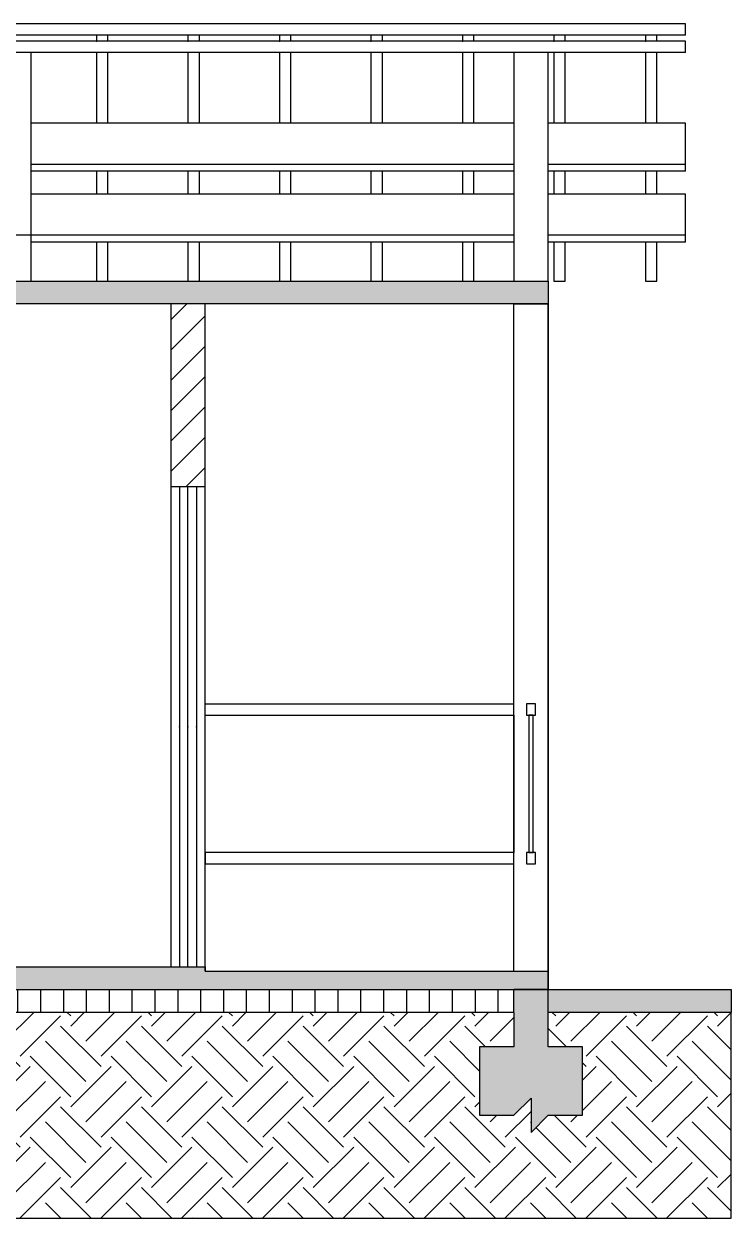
# Model space of a CAD drawing. Header units: inches. Extents: x 0 to 3265, y -67 to 1352.
# Drawn here: x 2583 to 2892, y 788 to 1310 of the extents above; entities that cross this region are included whole.
import ezdxf

# ---------------------------------------------------------------- set-up
doc = ezdxf.new("R2010")
doc.units = ezdxf.units.IN
doc.header["$MEASUREMENT"] = 0
for name, color, linetype in [('Linha estreita', 2, 'Continuous'), ('Linha larga', 5, 'Continuous'), ('Linha média', 1, 'Continuous')]:
    doc.layers.add(name, color=color, linetype=linetype)
pattern_1 = [(50, (0, 788.035), (14.345204, -1.255043), [1.5, -16.5]), (355, (0, 788.035), (-2.77503, 15.04384), [1.2, -13.2]), (100.45144, (1.195, 787.93), (11.57018, 13.7888), [1.274804, -14.02284]), (46.1842, (0, 792.035), (21.34483, -3.31039), [2.25, -24.75]), (96.6356, (1.779, 791.759), (18.69324, 19.48237), [1.9122, -21.03428]), (351.1842, (0, 792.035), (18.69324, 19.48237), [1.8, -19.8]), (21, (2, 791.035), (11.93814, -8.05238), [1.5, -16.5]), (326, (2, 791.035), (4.86631, 14.503), [1.2, -13.2]), (71.45144, (2.995, 790.364), (16.80445, 6.45062), [1.274804, -14.02284]), (37.5, (0, 788.0347), (0.243197, 6.657877), [0, -13.04, 0, -13.4, 0, -13.25]), (7.5, (0, 788.035), (5.26139, 7.888234), [0, -7.64, 0, -12.74, 0, -5.05]), (327.5, (-4.46, 788.0347), (10.676449, -0.451097), [0, -5, 0, -15.6, 0, -20.7]), (317.5, (-6.46, 788.035), (11.663723, 2.0021), [0, -6.5, 0, -10.36, 0, -14.7])]

msp = doc.modelspace()

# ---------------------------------------------------------------- hatches: boundary and pattern name
h = msp.add_hatch()
h.set_pattern_fill('AR-CONC', color=256, scale=2)
h.set_pattern_definition(pattern_1)
h.paths.add_polyline_path([(1691.85033, 862.97348), (1676.85033, 862.97348), (1676.85033, 877.97348), (1676.85033, 887.97348), (1661.85033, 887.97348), (1661.85033, 877.97348), (1661.85033, 862.97348), (1646.85033, 862.97348), (1646.85033, 832.97348), (1661.85033, 832.97348), (1669.35033, 840.47348), (1669.35033, 825.47348), (1676.85033, 832.97348), (1691.85033, 832.97348)])
h.paths.add_polyline_path([(2261.85033, 862.97348), (2246.85033, 862.97348), (2246.85033, 877.97348), (2246.85033, 887.97348), (2231.85033, 887.97348), (2231.85033, 877.97348), (2231.85033, 862.97348), (2216.85033, 862.97348), (2216.85033, 832.97348), (2231.85033, 832.97348), (2239.35033, 840.47348), (2239.35033, 825.47348), (2246.85033, 832.97348), (2261.85033, 832.97348)])
h.paths.add_polyline_path([(2826.85033, 862.97348), (2811.85033, 862.97348), (2811.85033, 877.97348), (2811.85033, 887.97348), (2796.85033, 887.97348), (2796.85033, 877.97348), (2796.85033, 862.97348), (2781.85033, 862.97348), (2781.85033, 832.97348), (2796.85033, 832.97348), (2804.35033, 840.47348), (2804.35033, 825.47348), (2811.85033, 832.97348), (2826.85033, 832.97348)])
h.paths.add_polyline_path([(2811.85033, 895.97348), (2661.85033, 895.97348), (2661.85033, 897.97348), (2246.85033, 897.97348), (2231.85033, 897.97348), (2231.85033, 895.97348), (2081.85033, 895.97348), (2081.85033, 897.97348), (2066.85033, 897.97348), (1676.85033, 897.97348), (1676.85033, 887.97348), (2811.85033, 887.97348)])
h.paths.add_polyline_path([(2811.85033, 1197.97348), (1661.85033, 1197.97348), (1661.85033, 1187.97348), (2811.85033, 1187.97348)])
h = msp.add_hatch()
h.set_pattern_fill('ANSI31', color=256, scale=75)
h.set_pattern_definition([(45, (0, 788.035), (-6.629126, 6.629126), [])])
h.paths.add_polyline_path([(1676.85033, 1187.97348), (1661.85033, 1187.97348), (1661.85033, 1097.97348), (1676.85033, 1097.97348)])
h.paths.add_polyline_path([(1676.85033, 997.97348), (1661.85033, 997.97348), (1661.85033, 897.97348), (1676.85033, 897.97348)])
h.paths.add_polyline_path([(2081.85033, 1095.97348), (2081.85033, 1187.97348), (2066.85033, 1187.97348), (2066.85033, 897.97348), (2081.85033, 897.97348)])
h.paths.add_polyline_path([(2246.85033, 1187.97348), (2231.85033, 1187.97348), (2231.85033, 897.97348), (2246.85033, 897.97348)])
h.paths.add_polyline_path([(2661.85033, 1187.97348), (2646.85033, 1187.97348), (2646.85033, 1107.97348), (2661.85033, 1107.97348)])
h = msp.add_hatch()
h.set_pattern_fill('AR-CONC', color=256, scale=150)
h.set_pattern_definition([(50, (0, 788), (1075.9, -94.13), [112.5, -1237.5]), (355, (0, 788), (-208.13, 1128.3), [90, -990]), (100.45, (89.7, 780.2), (867.76, 1034.16), [95.6, -1051.7]), (46.184, (0, 1088), (1600.86, -248.3), [168.75, -1856.25]), (96.636, (133.4, 1067.3), (1402, 1461.2), [143.4, -1577.6]), (351.184, (0, 1088), (1402, 1461.2), [135, -1485]), (21, (150, 1013), (895.36, -603.93), [112.5, -1237.5]), (326, (150, 1013), (364.97, 1087.73), [90, -990]), (71.45, (224.6, 962.7), (1260.33, 483.8), [95.6, -1051.7]), (37.5, (0, 788.03), (18.24, 499.34), [0, -978, 0, -1005, 0, -993.75]), (7.5, (0, 788.03), (394.6, 591.62), [0, -573, 0, -955.5, 0, -378.75]), (327.5, (-334.5, 788.03), (800.734, -33.83), [0, -375, 0, -1170, 0, -1552.5]), (317.5, (-484.5, 788), (874.78, 150.16), [0, -487.5, 0, -777, 0, -1102.5])])
h.paths.add_polyline_path([(2811.85033, 895.97348), (2661.85033, 895.97348), (2661.85033, 897.97348), (2246.85033, 897.97348), (2231.85033, 897.97348), (2231.85033, 895.97348), (2081.85033, 895.97348), (2081.85033, 897.97348), (2066.85033, 897.97348), (1676.85033, 897.97348), (1661.85033, 897.97348), (1661.85033, 887.97348), (2239.35033, 887.97348), (2246.85033, 887.97348), (2811.85033, 887.97348)])
h = msp.add_hatch()
h.set_pattern_fill('AR-CONC', color=256, scale=2)
h.set_pattern_definition(pattern_1)
h.paths.add_polyline_path([(1661.85033, 877.97348), (1661.85033, 887.97348), (1581.85033, 887.97348), (1581.85033, 877.97348)])
h.paths.add_polyline_path([(2891.85033, 877.97348), (2891.85033, 887.97348), (2811.85033, 887.97348), (2811.85033, 877.97348)])
h = msp.add_hatch()
h.set_pattern_fill('_USER', color=256, scale=10, angle=90, pattern_type=0)
h.set_pattern_definition([(90, (0, 788.035), (-10, 6e-16), [])])
h.paths.add_polyline_path([(2231.85033, 877.97348), (2231.85033, 887.97348), (1676.85033, 887.97348), (1676.85033, 877.97348)])
h.paths.add_polyline_path([(2246.85033, 887.97348), (2246.85033, 877.97348), (2796.85033, 877.97348), (2796.85033, 887.97348)])
h = msp.add_hatch()
h.set_pattern_fill('EARTH', color=256, scale=100, angle=45)
h.set_pattern_definition([(45, (0, 788.035), (4e-15, 35.35534), [25, -25]), (45, (-6.63, 794.664), (4e-15, 35.35534), [25, -25]), (45, (-13.258, 801.293), (4e-15, 35.35534), [25, -25]), (135, (-13.258, 805.712), (-35.35534, 4e-15), [25, -25]), (135, (-6.63, 812.341), (-35.35534, 4e-15), [25, -25]), (135, (2e-15, 818.97), (-35.35534, 4e-15), [25, -25])])
h.paths.add_polyline_path([(2891.85033, 787.97348), (2891.85033, 877.97348), (2811.85033, 877.97348), (2811.85033, 862.97348), (2826.85033, 862.97348), (2826.85033, 832.97348), (2811.85033, 832.97348), (2804.35033, 825.47348), (2804.35033, 840.47348), (2796.85033, 832.97348), (2781.85033, 832.97348), (2781.85033, 862.97348), (2796.85033, 862.97348), (2796.85033, 877.97348), (2246.85033, 877.97348), (2246.85033, 862.97348), (2261.85033, 862.97348), (2261.85033, 832.97348), (2246.85033, 832.97348), (2239.35033, 825.47348), (2239.35033, 840.47348), (2231.85033, 832.97348), (2216.85033, 832.97348), (2216.85033, 862.97348), (2231.85033, 862.97348), (2231.85033, 877.97348), (1676.85033, 877.97348), (1676.85033, 862.97348), (1691.85033, 862.97348), (1691.85033, 832.97348), (1676.85033, 832.97348), (1669.35033, 825.47348), (1669.35033, 840.47348), (1661.85033, 832.97348), (1646.85033, 832.97348), (1646.85033, 862.97348), (1661.85033, 862.97348), (1661.85033, 877.97348), (1581.85033, 877.97348), (1581.85033, 787.97348)])

# ---------------------------------------------------------------- linework, layer by layer
for p, q in [((2661.85033, 1007.97348), (2661.85033, 1012.97348)), ((2661.85033, 1012.97348), (2796.85033, 1012.97348)), ((2804.35033, 1007.97348), (2803.35033, 1007.97348)), ((2803.35033, 1007.97348), (2803.35033, 947.97348)), ((2805.35033, 1007.97348), (2803.85033, 1007.97348)), ((2805.35033, 947.97348), (2805.35033, 1007.97348)), ((2661.85033, 947.97348), (2661.85033, 942.97348)), ((2803.35033, 947.97348), (2805.35033, 947.97348)), ((2661.85033, 942.97348), (2796.85033, 942.97348)), ((2796.85033, 877.97348), (2796.85033, 887.97348)), ((2811.85033, 877.97348), (2811.85033, 887.97348))]:
    msp.add_line(p, q)
for points in [[(1661.85033, 1187.97348), (1661.85033, 1197.97348), (2811.85033, 1197.97348), (2811.85033, 1187.97348), (1661.85033, 1187.97348)], [(1661.85033, 887.97348), (2811.85033, 887.97348), (2811.85033, 1187.97348), (1661.85033, 1187.97348), (1661.85033, 887.97348)], [(2661.85033, 1187.97348), (2646.85033, 1187.97348), (2646.85033, 897.97348)], [(2661.85033, 895.97348), (2661.85033, 1187.97348)], [(2661.85033, 895.97348), (2661.85033, 1187.97348)], [(2796.85033, 895.97348), (2796.85033, 1187.97348), (2811.85033, 1187.97348), (2811.85033, 887.97348)], [(2661.85033, 897.97348), (2661.85033, 1107.97348), (2646.85033, 1107.97348), (2646.85033, 897.97348), (2661.85033, 897.97348)], [(2650.60033, 1107.97348), (2650.60033, 897.97348)], [(2654.35033, 897.97348), (2654.35033, 1107.97348)], [(2658.10033, 1107.97348), (2658.10033, 897.97348)], [(2802.35033, 1012.97348), (2802.35033, 1007.97348), (2806.35033, 1007.97348), (2806.35033, 1012.97348), (2802.35033, 1012.97348)], [(2661.85033, 947.97348), (2661.85033, 1007.97348), (2796.85033, 1007.97348), (2796.85033, 947.97348), (2661.85033, 947.97348), (2661.85033, 1007.97348)], [(2802.35033, 947.97348), (2802.35033, 942.97348), (2806.35033, 942.97348), (2806.35033, 947.97348), (2802.35033, 947.97348)], [(2246.85033, 897.97348), (2661.85033, 897.97348), (2661.85033, 895.97348), (2811.85033, 895.97348)], [(1581.85033, 877.97348), (1581.85033, 887.97348), (2891.85033, 887.97348), (2891.85033, 877.97348)], [(2646.85033, 887.97348), (2661.85033, 887.97348)], [(2811.85033, 887.97348), (2796.85033, 887.97348)], [(1581.85033, 787.97348), (2891.85033, 787.97348), (2891.85033, 877.97348), (2811.85033, 877.97348)], [(2796.85033, 877.97348), (2246.85033, 877.97348)], [(2796.85033, 877.97348), (2796.85033, 862.97348), (2781.85033, 862.97348), (2781.85033, 832.97348), (2796.85033, 832.97348), (2804.35033, 840.47348), (2804.35033, 825.47348), (2811.85033, 832.97348), (2826.85033, 832.97348), (2826.85033, 862.97348), (2811.85033, 862.97348), (2811.85033, 877.97348)]]:
    msp.add_lwpolyline(points)
for p in [(2650.60033, 1002.97348), (2654.35033, 1002.97348), (2658.10033, 1002.97348)]:
    msp.add_point(p)
at = {"layer": 'Linha estreita'}
for points in [[(2614.35033, 1305.47348), (2614.35033, 1302.97348)], [(2619.35033, 1302.97348), (2619.35033, 1305.47348), (2614.35033, 1305.47348)], [(2654.35033, 1305.47348), (2654.35033, 1302.97348)], [(2659.35033, 1302.97348), (2659.35033, 1305.47348), (2654.35033, 1305.47348)], [(2694.35033, 1305.47348), (2694.35033, 1302.97348)], [(2699.35033, 1302.97348), (2699.35033, 1305.47348), (2694.35033, 1305.47348)], [(2734.35033, 1305.47348), (2734.35033, 1302.97348)], [(2739.35033, 1302.97348), (2739.35033, 1305.47348), (2734.35033, 1305.47348)], [(2774.35033, 1305.47348), (2774.35033, 1302.97348)], [(2779.35033, 1302.97348), (2779.35033, 1305.47348), (2774.35033, 1305.47348)], [(2814.35033, 1305.47348), (2814.35033, 1302.97348)], [(2819.35033, 1302.97348), (2819.35033, 1305.47348), (2814.35033, 1305.47348)], [(2854.35033, 1305.47348), (2854.35033, 1302.97348)], [(2859.35033, 1302.97348), (2859.35033, 1305.47348), (2854.35033, 1305.47348)], [(2614.35033, 1297.97348), (2614.35033, 1266.97348)], [(2619.35033, 1266.97348), (2619.35033, 1297.97348)], [(2654.35033, 1297.97348), (2654.35033, 1266.97348)], [(2659.35033, 1266.97348), (2659.35033, 1297.97348)], [(2694.35033, 1297.97348), (2694.35033, 1266.97348)], [(2699.35033, 1266.97348), (2699.35033, 1297.97348)], [(2734.35033, 1297.97348), (2734.35033, 1266.97348)], [(2739.35033, 1266.97348), (2739.35033, 1297.97348)], [(2774.35033, 1297.97348), (2774.35033, 1266.97348)], [(2779.35033, 1266.97348), (2779.35033, 1297.97348)], [(2814.35033, 1297.97348), (2814.35033, 1266.97348)], [(2819.35033, 1266.97348), (2819.35033, 1297.97348)], [(2854.35033, 1297.97348), (2854.35033, 1266.97348)], [(2859.35033, 1266.97348), (2859.35033, 1297.97348)], [(2796.85033, 1266.97348), (2585.85033, 1266.97348)], [(2871.85033, 1266.97348), (2811.85033, 1266.97348)], [(2871.85033, 1245.97348), (2871.85033, 1266.97348)], [(2796.85033, 1248.97348), (2585.85033, 1248.97348)], [(2871.85033, 1248.97348), (2811.85033, 1248.97348)], [(2796.85033, 1245.97348), (2585.85033, 1245.97348)], [(2614.35033, 1245.97348), (2614.35033, 1235.97348)], [(2619.35033, 1235.97348), (2619.35033, 1245.97348)], [(2654.35033, 1245.97348), (2654.35033, 1235.97348)], [(2659.35033, 1235.97348), (2659.35033, 1245.97348)], [(2694.35033, 1245.97348), (2694.35033, 1235.97348)], [(2699.35033, 1235.97348), (2699.35033, 1245.97348)], [(2734.35033, 1245.97348), (2734.35033, 1235.97348)], [(2739.35033, 1235.97348), (2739.35033, 1245.97348)], [(2774.35033, 1245.97348), (2774.35033, 1235.97348)], [(2779.35033, 1235.97348), (2779.35033, 1245.97348)], [(2871.85033, 1245.97348), (2811.85033, 1245.97348)], [(2814.35033, 1245.97348), (2814.35033, 1235.97348)], [(2819.35033, 1235.97348), (2819.35033, 1245.97348)], [(2854.35033, 1245.97348), (2854.35033, 1235.97348)], [(2859.35033, 1235.97348), (2859.35033, 1245.97348)], [(2796.85033, 1235.97348), (2585.85033, 1235.97348)], [(2871.85033, 1235.97348), (2811.85033, 1235.97348)], [(2871.85033, 1214.97348), (2871.85033, 1235.97348)], [(2796.85033, 1217.97348), (2585.85033, 1217.97348)], [(2871.85033, 1217.97348), (2811.85033, 1217.97348)], [(2796.85033, 1214.97348), (2585.85033, 1214.97348)], [(2614.35033, 1214.97348), (2614.35033, 1197.97348), (2619.35033, 1197.97348), (2619.35033, 1214.97348)], [(2654.35033, 1214.97348), (2654.35033, 1197.97348), (2659.35033, 1197.97348), (2659.35033, 1214.97348)], [(2694.35033, 1214.97348), (2694.35033, 1197.97348), (2699.35033, 1197.97348), (2699.35033, 1214.97348)], [(2734.35033, 1214.97348), (2734.35033, 1197.97348), (2739.35033, 1197.97348), (2739.35033, 1214.97348)], [(2774.35033, 1214.97348), (2774.35033, 1197.97348), (2779.35033, 1197.97348), (2779.35033, 1214.97348)], [(2871.85033, 1214.97348), (2811.85033, 1214.97348)], [(2814.35033, 1214.97348), (2814.35033, 1197.97348), (2819.35033, 1197.97348), (2819.35033, 1214.97348)], [(2854.35033, 1214.97348), (2854.35033, 1197.97348), (2859.35033, 1197.97348), (2859.35033, 1214.97348)]]:
    msp.add_lwpolyline(points, dxfattribs=at)
for p in [(2614.35033, 1302.97348), (2614.35033, 1302.97348), (2654.35033, 1302.97348), (2654.35033, 1302.97348), (2694.35033, 1302.97348), (2694.35033, 1302.97348), (2734.35033, 1302.97348), (2734.35033, 1302.97348), (2774.35033, 1302.97348), (2774.35033, 1302.97348), (2814.35033, 1302.97348), (2814.35033, 1302.97348), (2854.35033, 1302.97348), (2854.35033, 1302.97348)]:
    msp.add_point(p, dxfattribs=at)
at = {"layer": 'Linha larga'}
for points in [[(2811.85033, 1197.97348), (2811.85033, 1297.97348), (2796.85033, 1297.97348), (2796.85033, 1197.97348)], [(2811.85033, 1297.97348), (2796.85033, 1297.97348)]]:
    msp.add_lwpolyline(points, dxfattribs=at)
at = {"layer": 'Linha média'}
for points in [[(2871.85033, 1310.47348), (1601.85033, 1310.47348)], [(2871.85033, 1305.47348), (2871.85033, 1310.47348)], [(2871.85033, 1305.47348), (1601.85033, 1305.47348)], [(2871.85033, 1302.97348), (1601.85033, 1302.97348)], [(2871.85033, 1297.97348), (2871.85033, 1302.97348)], [(2871.85033, 1297.97348), (1601.85033, 1297.97348)], [(2585.85033, 1197.97348), (2585.85033, 1297.97348)], [(2585.85033, 1197.97348), (2585.85033, 1217.97348), (2577.85033, 1217.97348), (2577.85033, 1197.97348), (2585.85033, 1197.97348)]]:
    msp.add_lwpolyline(points, dxfattribs=at)

doc.saveas('drawing.dxf')
